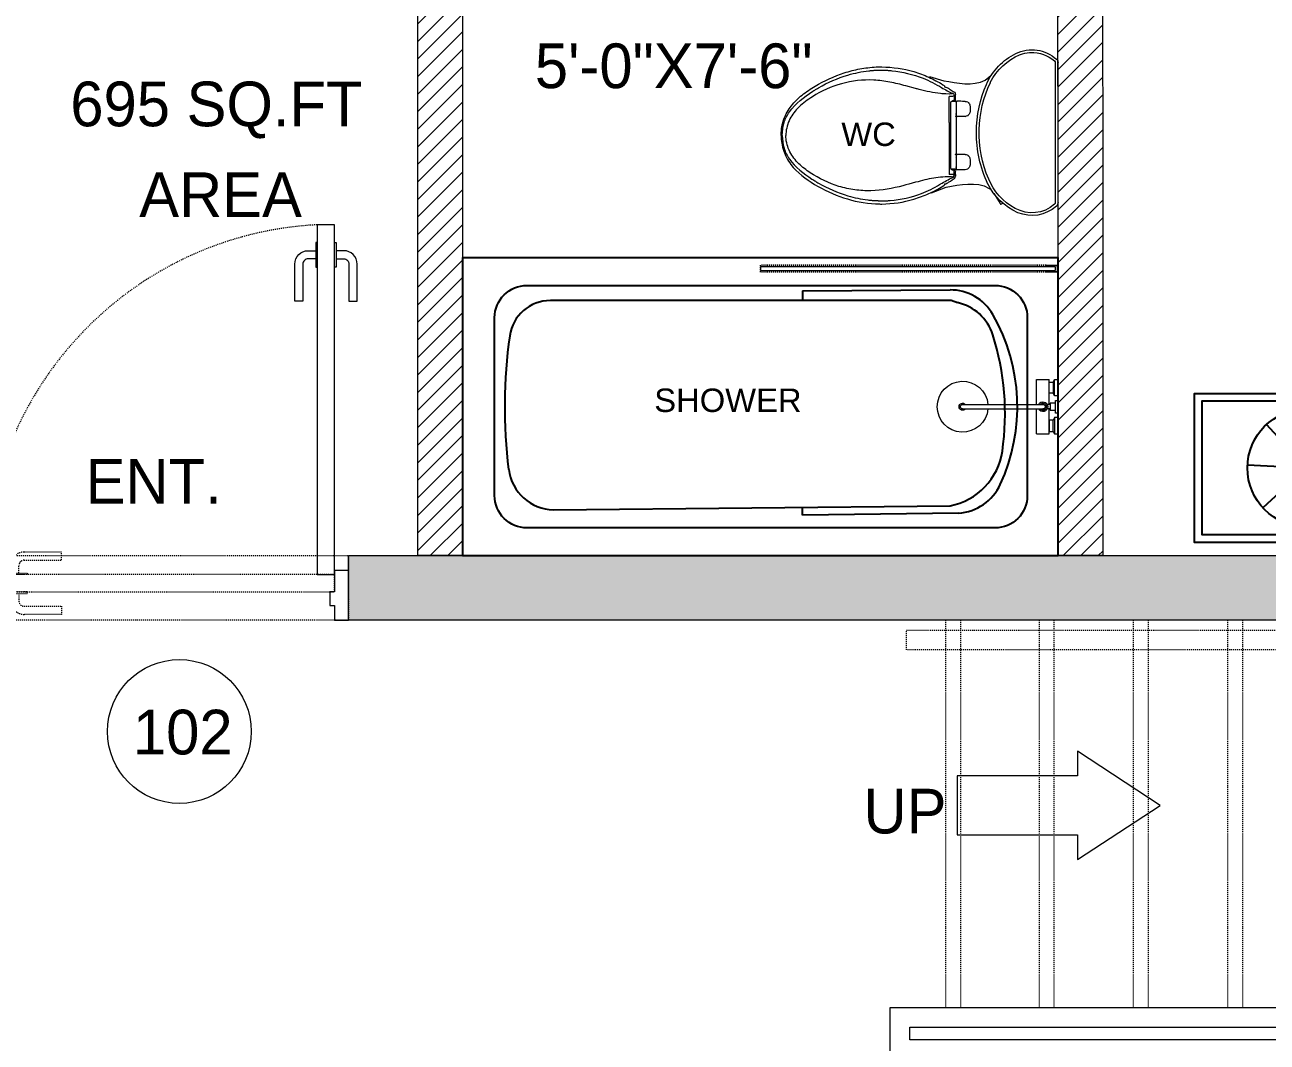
# Model space of a CAD drawing. Header units: inches. Extents: x 0 to 2865, y 0 to 4378.
# Drawn here: x 1555.5 to 1680.6, y 1271.4 to 1373.8 of the extents above; entities that cross this region are included whole.
import ezdxf

# ---------------------------------------------------------------- set-up
doc = ezdxf.new("R2010")
doc.units = ezdxf.units.IN
doc.linetypes.add('101-01$0$EOP', pattern=[0.25, 0.2, -0.05])
doc.linetypes.add('HIDDEN', pattern=[0.375, 0.25, -0.125])
for name, color, linetype, lineweight in [('A-WALL', 113, 'Continuous', 9), ('I-DOOR', 6, 'Continuous', 20), ('I-FIXTURE', 8, 'Continuous', 5), ('l-FIXTURE', 7, 'Continuous', 5)]:
    doc.layers.add(name, color=color, linetype=linetype, lineweight=lineweight)
for name, color, linetype in [('A-WALL-EXTR', 2, 'Continuous'), ('I- New Low Partition Wall', 4, '101-01$0$EOP'), ('I-FURN', 8, 'Continuous'), ('I-Furn Text', 7, 'Continuous'), ('TTEXT', 7, 'Continuous')]:
    doc.layers.add(name, color=color, linetype=linetype)
doc.styles.add('1 by 8 new', font='GOTHIC.TTF', dxfattribs={"height": 4.5})
doc.styles.add('A-ARCH-B01FL$0$Annotative', font='arial.ttf')
doc.styles.get("Standard").update_dxf_attribs({"font": 'arial.ttf'})

# ---------------------------------------------------------------- blocks, each defined once
blk = doc.blocks.new('SW28-Plan')
at = {"layer": 'I-FIXTURE', "linetype": 'ByBlock', "lineweight": 5}
for p, q in [((15, 43), (15, 107)), ((85, 107), (35, 107)), ((35, 9), (35, 107)), ((85, 9), (85, 107)), ((20, 97), (20, 53)), ((376, 9), (60, 9)), ((15, -43), (15, -107)), ((35, -107), (35, -9)), ((376, -9), (60, -9)), ((85, -107), (85, -9)), ((20, -97), (20, -53)), ((85, -107), (35, -107))]:
    blk.add_line(p, q, dxfattribs=at)
for points in [[(0, 43), (15, 43), (20, 53), (35, 53), (35, 97), (20, 97), (15, 107), (0, 107)], [(11, 25), (0, 25), (0, -25), (11, -25)], [(0, -43), (15, -43), (20, -53), (35, -53), (35, -97), (20, -97), (15, -107), (0, -107)]]:
    blk.add_lwpolyline(points, close=True, dxfattribs=at)
for points in [[(11, 14), (31, 14), (31, -14), (11, -14)], [(31, 9), (43.3, 9)], [(31, -9), (43.3, -9)]]:
    blk.add_lwpolyline(points, dxfattribs=at)
for centre, radius, start, end in [((376, 0), 100, 185.1636, 174.8364), ((60, 0), 19, 28.2737, 331.7263), ((60, 0), 14, 40.0052, 319.9948), ((60, 0), 9, 90, 270), ((376, 0), 14, 220.0052, 139.9948), ((376, 0), 9, 270, 90)]:
    blk.add_arc(centre, radius, start, end, dxfattribs=at)
blk = doc.blocks.new('BED')
at = {"layer": 'I-FURN', "transparency": 33554687}
h = blk.add_hatch(color=256, dxfattribs=at)
edge = h.paths.add_edge_path()
edge.add_ellipse((-40.13, -5.18), major_axis=(15.58, 15.58), ratio=1, start_angle=281.6339, end_angle=315.0978, ccw=False)
edge.add_ellipse((-79.49, 6.58), major_axis=(-44.19, 44.19), ratio=1, start_angle=202.5392, end_angle=214.1925)
h = blk.add_hatch(color=256, dxfattribs=at)
edge = h.paths.add_edge_path()
edge.add_ellipse((82.84, -25.5), major_axis=(-44.19, 44.19), ratio=1, start_angle=30.3183, end_angle=41.9715)
edge.add_ellipse((42.26, -19.18), major_axis=(-15.58, 15.58), ratio=1, start_angle=19.413, end_angle=52.8769, ccw=False)
for p, q in [((-42.84, -6.03), (-43.03, -2.08)), ((42.84, -6.03), (43.03, -2.08)), ((-41.42, -6.55), (-38.75, -3.62)), ((41.42, -6.55), (38.75, -3.62)), ((-44.21, -6.68), (-47.14, -4.01)), ((44.21, -6.68), (47.14, -4.01)), ((-44.73, -8.1), (-48.68, -8.29)), ((-40.77, -7.92), (-36.82, -7.73)), ((40.77, -7.92), (36.82, -7.73)), ((44.73, -8.1), (48.68, -8.29)), ((-44.08, -9.47), (-46.75, -12.4)), ((-42.66, -9.99), (-42.47, -13.94)), ((-41.29, -9.34), (-38.36, -12.01)), ((41.29, -9.34), (38.36, -12.01)), ((42.66, -9.99), (42.47, -13.94)), ((44.08, -9.47), (46.75, -12.4)), ((29.3, -76.57), (-29.54, -76.57))]:
    blk.add_line(p, q, dxfattribs=at)
for points in [[(30, 0), (-30, 0), (-30, -4.13), (30, -4.13)], [(-31.5, -0.51), (-54, -0.51), (-54, -15.51), (-31.5, -15.51)], [(31.5, -0.51), (54, -0.51), (54, -15.51), (31.5, -15.51)], [(-32.25, -1.26), (-53.25, -1.26), (-53.25, -14.76), (-32.25, -14.76)], [(32.25, -1.26), (53.25, -1.26), (53.25, -14.76), (32.25, -14.76)], [(30, -77.59), (-30, -77.59), (-30, -4.13), (30, -4.13)], [(30, -77.59), (-30, -77.59), (-30, -80), (30, -80)]]:
    blk.add_lwpolyline(points, close=True, dxfattribs=at)
for centre, radius in [((-42.75, -8.01), 5.94), ((42.75, -8.01), 5.94), ((-42.75, -8.01), 2.38), ((-42.75, -8.01), 1.98), ((42.75, -8.01), 2.38), ((42.75, -8.01), 1.98), ((-42.75, -8.01), 1.19), ((42.75, -8.01), 1.19)]:
    blk.add_circle(centre, radius, dxfattribs=at)
for centre, radius, start, end in [((-79.49, 6.58), 62.5, 337.5392, 349.1925), ((-40.13, -5.18), 22.04, 326.6339, 0.0978), ((14.3, 61.58), 74.17, 244.1051, 262.6266), ((-9.5, 0.28), 10.17, 212.2423, 234.7327), ((-23.51, -8.4), 6.32, 354.5069, 31.0012), ((-65.59, -2.69), 62.5, 352.8724, 356.9715), ((-8.1, -9.95), 6.32, 2.286, 38.7802), ((-25.01, -9.01), 22.04, 355.9242, 7.8769), ((6.92, 6.05), 15.72, 230.0101, 270.4111), ((4.61, 0.55), 10.17, 220.0213, 242.5118), ((-56.74, -2.69), 62.5, 353.5973, 356.9715), ((22.05, 28.67), 38.33, 244.7014, 270.492), ((1.73, -9.15), 5.05, 2.286, 38.7802), ((-16.16, -9.01), 22.04, 358.3009, 7.8769), ((13.46, 0.55), 10.17, 220.0213, 242.5118), ((1.61, -1.07), 10.17, 279.7781, 302.2685), ((10.52, -14.93), 6.32, 123.5096, 160.0039), ((26.91, -19.18), 22.04, 154.413, 168.0487), ((67.5, -25.5), 62.5, 165.3183, 170.1577), ((16.95, -1.07), 10.17, 279.7781, 302.2685), ((25.87, -14.93), 6.32, 123.5096, 160.0039), ((42.26, -19.18), 22.04, 154.413, 187.8769), ((82.84, -25.5), 62.5, 165.3183, 176.9715), ((0.57, -2.72), 10.17, 271.999, 294.4894), ((7.52, -17.67), 6.32, 115.7306, 152.2248), ((23.19, -24.1), 22.04, 146.6339, 160.1772), ((62.54, -35.85), 62.5, 157.5392, 161.6055), ((-24.47, -11.61), 6.32, 295.7306, 332.2248), ((-13.84, 10.05), 31.25, 297.0966, 308.7499), ((-2.68, -7.19), 11.02, 286.1913, 319.6552), ((2.61, -13.81), 3.16, 314.0643, 350.5585), ((10.75, -15.05), 5.08, 171.7997, 194.2901), ((18.73, -9.54), 13.86, 200.218, 230.5721), ((-48.56, -18.69), 31.25, 354.1734, 5.8266), ((-28.02, -18.69), 11.02, 343.268, 16.732), ((-14.13, -11.69), 5.08, 228.8764, 251.3668), ((-19.6, -17.85), 3.16, 11.141, 47.6353), ((-11.94, 7.71), 23.88, 256.6069, 279.7033), ((-11.26, -12), 5.08, 288.6332, 311.1236), ((-5.79, -18.16), 3.16, 132.3647, 168.859), ((2.64, -19), 11.02, 163.268, 179.5281), ((23.18, -19), 31.25, 174.1734, 179.4593), ((-17.51, -26.55), 10.17, 91.999, 114.4894), ((-31.25, -90.86), 74.17, 79.1742, 82.6266), ((-25.56, 7.2), 31.25, 297.0966, 308.7499), ((-14.4, -10.04), 11.02, 286.1913, 319.6552), ((-9.12, -16.66), 3.16, 314.0643, 350.5585), ((-0.97, -17.9), 5.08, 171.7997, 194.2901), ((6.49, -13.28), 13.08, 197.3007, 228.5458), ((1.2, -14.72), 3.16, 255.288, 291.7822), ((-8.26, -27.58), 13.08, 17.3007, 48.5458), ((-1, -22.66), 5.08, 51.5564, 74.0468), ((4.53, -54.73), 36.21, 63.9514, 83.9304), ((25.35, -18.25), 6.32, 182.286, 218.7802), ((23.19, -24.1), 22.04, 166.949, 180.0978), ((62.54, -35.85), 62.5, 165.0044, 169.1925), ((11.53, -13.48), 6.94, 237.3977, 256.6296), ((12.64, -28.74), 10.17, 40.0213, 62.5118), ((-19.6, -19.53), 3.16, 312.3647, 348.859), ((-14.13, -25.69), 5.08, 108.6332, 131.1236), ((-10.53, -17.57), 3.16, 255.288, 291.7822), ((-19.99, -30.43), 13.08, 17.3007, 48.5458), ((-12.73, -25.51), 5.08, 51.5564, 74.0468), ((-7.45, -29.56), 10.17, 32.2423, 54.7327), ((6.56, -20.88), 6.32, 174.5069, 211.0012), ((24.82, -51.29), 34.43, 115.6293, 126.7306), ((13.11, -31.94), 12.12, 105.2314, 137.1285), ((8.97, -24.56), 4.43, 77.5797, 108.3696), ((-13.35, -51.74), 30.16, 84.0152, 97.8431), ((-0.78, -18.2), 5.08, 231.5564, 254.0468), ((-31.25, -90.86), 74.17, 64.1051, 67.6387), ((-0.8, -22.96), 5.08, 351.7997, 14.2901), ((7.34, -24.21), 3.16, 134.0643, 170.5585), ((12.06, -50.91), 31.25, 117.0966, 128.7499), ((0.9, -33.67), 11.02, 106.1913, 139.6552), ((-2.98, -26.15), 3.16, 75.288, 111.7822), ((-12.53, -25.81), 5.08, 351.7997, 14.2901), ((-4.38, -27.06), 3.16, 134.0643, 170.5585), ((5.96, -411.18), 376.54, 86.4465, 93.5535), ((3.47, -62.06), 33.87, 127.987, 167.0502), ((1.94, -44.92), 21.54, 153.6783, 206.3217), ((10.48, -44.92), 29.44, 161.0672, 198.9328), ((25.83, -32.51), 4.49, 261.0708, 320.5971), ((35.82, -41.51), 8.95, 136.6816, 182.5314), ((230.76, -55.97), 202.51, 174.1611, 185.8389), ((-14.95, -44.63), 8.03, 165.8231, 226.3796), ((-25.1, -54.75), 5.12, 39.2186, 124.8104), ((-23.46, -63.83), 11.17, 56.9972, 123.0028), ((-23.46, -67.74), 14.6, 65.3784, 114.6216), ((-90.92, -65.52), 62.37, 349.796, 10.204)]:
    blk.add_arc(centre, radius, start, end, dxfattribs=at)
blk = doc.blocks.new('A$C7D7620EA')
at = {"layer": 'I-FIXTURE'}
for points in [[(27.9, 1.33), (27.9, 15.36)], [(8.83, 14.57), (8.93, 14.58)], [(8.93, 14.58), (9.01, 14.59)], [(9.01, 14.59), (9.1, 14.6)], [(9.1, 14.6), (9.17, 14.6)], [(9.17, 14.6), (9.24, 14.61)], [(9.24, 14.61), (9.31, 14.61)], [(9.31, 14.61), (9.37, 14.62)], [(9.37, 14.62), (9.43, 14.62)], [(9.43, 14.62), (9.49, 14.62)], [(9.49, 14.62), (9.54, 14.63)], [(9.54, 14.63), (9.59, 14.63)], [(9.59, 14.63), (9.66, 14.63)], [(9.66, 14.63), (9.72, 14.63)], [(9.72, 14.63), (9.77, 14.64)], [(9.77, 14.64), (9.82, 14.64)], [(9.82, 14.64), (9.87, 14.64)], [(9.87, 14.64), (9.93, 14.64)], [(9.93, 14.64), (10.02, 14.64)], [(10.02, 14.64), (10.06, 14.64)], [(10.06, 14.64), (10.1, 14.64)], [(10.19, 14.64), (10.27, 14.64)], [(10.27, 14.64), (10.34, 14.64)], [(10.34, 14.64), (10.39, 14.63)], [(10.39, 14.63), (10.45, 14.63)], [(10.45, 14.63), (10.5, 14.63)], [(10.5, 14.63), (10.57, 14.63)], [(10.57, 14.63), (10.63, 14.62)], [(10.63, 14.62), (10.7, 14.62)], [(10.7, 14.62), (10.78, 14.61)], [(10.78, 14.61), (10.86, 14.61)], [(10.86, 14.61), (10.95, 14.6)], [(10.95, 14.6), (11.04, 14.59)], [(11.04, 14.59), (11.14, 14.58)], [(3.2, 12.51), (3.3, 12.57)], [(3.3, 12.57), (3.38, 12.62)], [(3.38, 12.62), (3.46, 12.67)], [(3.46, 12.67), (3.54, 12.72)], [(3.54, 12.72), (3.61, 12.76)], [(3.61, 12.76), (3.68, 12.8)], [(3.68, 12.8), (3.77, 12.86)], [(13.54, 12.79), (12.55, 13.05)], [(16.29, 13.17), (16.43, 13.08)], [(16.43, 13.07), (16.43, 13.08), (16.43, 13.08)], [(16.43, 13.07), (16.43, 13.08)], [(16.43, 13.07), (16.44, 13.07)], [(16.47, 13), (16.47, 12.94)], [(16.47, 12.94), (16.56, 12.93)], [(16.56, 12.93), (16.57, 12.92)], [(16.57, 12.92), (16.58, 12.92)], [(16.78, 12.84), (16.81, 12.82)], [(17.12, 12.62), (17.23, 12.55)], [(17.23, 12.55), (17.34, 12.48)], [(16.97, 12.23), (16.59, 12.24)], [(17.09, 4.75), (17.09, 11.37)], [(17.14, 11.49), (17.5, 11.5)], [(17.18, 11.52), (17.35, 11.52), (17.43, 11.52), (17.47, 11.52), (17.49, 11.52)], [(17.36, 11.55), (17.25, 11.54)], [(17.3, 12.3), (17.29, 12.3)], [(17.29, 12.3), (17.3, 12.3)], [(17.34, 12.48), (17.45, 12.41)], [(17.36, 11.55), (17.35, 11.55)], [(17.46, 12.06), (17.43, 12.02)], [(17.44, 11.94), (17.49, 11.94), (17.5, 11.94)], [(17.44, 11.93), (17.44, 11.63)], [(17.45, 12.03), (17.54, 12.03)], [(17.52, 12), (17.45, 12)], [(17.45, 12), (17.45, 12)], [(17.45, 12), (17.52, 12)], [(17.49, 11.49), (17.48, 11.49)], [(17.49, 11.52), (17.5, 11.52)], [(17.5, 11.5), (17.49, 11.49)], [(17.5, 11.94), (17.58, 11.94)], [(17.5, 11.52), (17.58, 11.53)], [(17.5, 11.5), (17.5, 11.5)], [(17.51, 11.5), (17.55, 11.49)], [(17.55, 11.49), (17.6, 11.49)], [(17.57, 12.06), (17.57, 12.18)], [(17.58, 11.57), (17.58, 11.94)], [(17.6, 11.49), (17.61, 11.49)], [(17.6, 11.49), (17.6, 11.49)], [(17.6, 11.49), (17.6, 11.49)], [(17.61, 11.49), (17.64, 11.49)], [(17.61, 11.49), (17.61, 11.49)], [(17.62, 11.49), (17.61, 11.49)], [(17.61, 11.49), (17.61, 11.49)], [(17.61, 11.49), (17.61, 11.49)], [(17.61, 11.49), (17.61, 11.49)], [(17.62, 11.49), (17.62, 11.49)], [(17.62, 11.49), (17.62, 11.48)], [(17.62, 11.49), (17.62, 11.49)], [(17.62, 11.49), (17.62, 11.49)], [(17.62, 11.49), (17.64, 11.49)], [(17.62, 11.47), (17.62, 10.01)], [(17.64, 11.49), (17.71, 11.5)], [(17.71, 11.5), (17.75, 11.5)], [(17.94, 11.5), (17.75, 11.5)], [(18.09, 11.5), (17.94, 11.5)], [(18.26, 11.49), (18.09, 11.5)], [(18.54, 11.49), (18.26, 11.49)], [(18.85, 11.38), (18.84, 11.38)], [(18.85, 11.38), (18.88, 11.36)], [(18.88, 11.36), (18.9, 11.34)], [(18.9, 11.34), (18.91, 11.32)], [(18.91, 11.32), (18.92, 11.32)], [(18.92, 11.32), (18.94, 11.29)], [(17.61, 10.23), (17.62, 10.25)], [(17.61, 10.11), (17.62, 10.11)], [(17.61, 10.03), (17.62, 10.03), (17.61, 10.03)], [(18.85, 10.09), (18.84, 10.09)], [(18.9, 10.14), (18.9, 10.14), (18.92, 10.16), (18.92, 10.16), (18.94, 10.19)], [(17.64, 9.96), (17.57, 9.96)], [(17.6, 10), (17.6, 10.01)], [(17.6, 10.01), (17.6, 10)], [(17.61, 10.01), (17.6, 10.01)], [(17.6, 9.99), (17.6, 10)], [(17.6, 9.99), (17.6, 9.99)], [(17.6, 9.99), (17.6, 9.99)], [(17.61, 10.01), (17.61, 10.01)], [(17.62, 10.01), (17.61, 10.01)], [(17.61, 10), (17.61, 10.01)], [(17.61, 10), (17.61, 10)], [(17.61, 9.99), (17.61, 10)], [(17.61, 9.99), (17.62, 9.99)], [(17.61, 9.99), (17.61, 9.99)], [(17.61, 9.99), (17.63, 9.99)], [(17.61, 9.99), (17.61, 9.99)], [(17.61, 9.99), (17.61, 9.99)], [(17.62, 10.01), (17.62, 9.99)], [(17.62, 9.99), (17.63, 9.99)], [(17.62, 9.99), (17.62, 9.99)], [(17.62, 9.99), (17.62, 9.99)], [(17.62, 9.99), (17.68, 9.98), (17.71, 9.98), (17.75, 9.97)], [(17.63, 9.99), (17.65, 10)], [(17.64, 9.96), (17.64, 6.16)], [(18.04, 9.98), (17.92, 9.98), (17.75, 9.97)], [(18.21, 9.98), (18.04, 9.98)], [(18.54, 9.98), (18.21, 9.98)], [(0, 8.06), (0, 8.15)], [(0.12, 8.04), (0.12, 8.08)], [(0.48, 8.08), (0.48, 8.06)], [(0.48, 8.04), (0.48, 8.06)], [(17.64, 6.16), (17.57, 6.16)], [(17.6, 6.14), (17.59, 6.14)], [(17.6, 6.12), (17.59, 6.12)], [(17.6, 6.13), (17.6, 6.14)], [(17.6, 6.13), (17.6, 6.12)], [(17.6, 6.13), (17.6, 6.13)], [(17.61, 6.13), (17.6, 6.13)], [(17.6, 6.13), (17.6, 6.13)], [(17.6, 6.13), (17.6, 6.13)], [(17.6, 6.12), (17.6, 6.12)], [(17.6, 6.12), (17.6, 6.12)], [(17.61, 6.11), (17.6, 6.12)], [(17.61, 6.13), (17.62, 6.13)], [(17.63, 6.13), (17.61, 6.13)], [(17.61, 6.13), (17.61, 6.13)], [(17.61, 6.13), (17.61, 6.13)], [(17.61, 6.13), (17.61, 6.12)], [(17.61, 6.13), (17.61, 6.13)], [(17.61, 6.12), (17.61, 6.11)], [(17.61, 6.12), (17.61, 6.12)], [(17.61, 6.12), (17.61, 6.12)], [(17.61, 6.11), (17.61, 6.11)], [(17.62, 6.11), (17.61, 6.11)], [(17.62, 6.09), (17.61, 6.09)], [(17.61, 6.09), (17.61, 6.09)], [(17.61, 6.01), (17.62, 6.01)], [(17.61, 5.89), (17.62, 5.87)], [(17.62, 6.13), (17.65, 6.14)], [(17.62, 6.13), (17.62, 6.13)], [(17.62, 6.13), (17.62, 6.12)], [(17.62, 6.13), (17.62, 6.13)], [(17.62, 6.13), (17.62, 6.13)], [(17.62, 6.13), (17.62, 6.13)], [(17.62, 6.12), (17.62, 6.12)], [(17.62, 6.12), (17.62, 6.11)], [(17.62, 6.11), (17.62, 4.65)], [(17.65, 6.14), (17.71, 6.14)], [(17.71, 6.14), (17.75, 6.15)], [(17.92, 6.14), (17.75, 6.15)], [(18.04, 6.14), (17.92, 6.14)], [(18.21, 6.14), (18.04, 6.14)], [(18.85, 6.03), (18.84, 6.03)], [(18.85, 6.02), (18.88, 6)], [(18.88, 6), (18.9, 5.98)], [(18.89, 5.99), (18.9, 5.98)], [(18.9, 5.98), (18.91, 5.96)], [(18.93, 5.94), (18.93, 5.94), (18.91, 5.96)], [(18.91, 5.96), (18.92, 5.96)], [(18.92, 5.96), (18.94, 5.93)], [(18.94, 5.93), (18.93, 5.94)], [(17.4, 4.65), (17.13, 4.65)], [(17.21, 4.63), (17.15, 4.63)], [(17.22, 4.63), (17.15, 4.63)], [(17.38, 4.63), (17.15, 4.63)], [(17.19, 4.6), (17.49, 4.6)], [(17.41, 4.63), (17.22, 4.63)], [(17.23, 4.63), (17.22, 4.63)], [(17.26, 4.63), (17.23, 4.63)], [(17.36, 4.57), (17.25, 4.58)], [(17.37, 4.63), (17.26, 4.63)], [(17.28, 4.63), (17.28, 4.6)], [(17.3, 3.82), (17.29, 3.82)], [(17.29, 3.82), (17.3, 3.82)], [(17.36, 4.57), (17.35, 4.57)], [(17.37, 4.63), (17.36, 4.63)], [(17.37, 4.63), (17.36, 4.63)], [(17.37, 4.63), (17.37, 4.63)], [(17.37, 4.63), (17.38, 4.63)], [(17.37, 4.63), (17.37, 4.63)], [(17.38, 4.63), (17.37, 4.63)], [(17.38, 4.63), (17.38, 4.63)], [(17.39, 4.63), (17.38, 4.63)], [(17.38, 4.63), (17.38, 4.63)], [(17.39, 4.63), (17.38, 4.63)], [(17.38, 4.63), (17.39, 4.63)], [(17.4, 4.63), (17.39, 4.63)], [(17.41, 4.63), (17.39, 4.63)], [(17.5, 4.65), (17.4, 4.65)], [(17.41, 4.63), (17.4, 4.63)], [(17.48, 4.63), (17.41, 4.63)], [(17.41, 4.63), (17.5, 4.63)], [(17.41, 4.63), (17.41, 4.63)], [(17.44, 4.19), (17.44, 4.49)], [(17.45, 4.12), (17.45, 4.12)], [(17.52, 4.11), (17.45, 4.11)], [(17.45, 4.09), (17.54, 4.09)], [(17.49, 4.63), (17.48, 4.63)], [(17.5, 4.63), (17.49, 4.63)], [(17.49, 4.6), (17.5, 4.6)], [(17.5, 4.65), (17.5, 4.65)], [(17.52, 4.65), (17.5, 4.65)], [(17.5, 4.63), (17.5, 4.63)], [(17.5, 4.6), (17.58, 4.59)], [(17.55, 4.63), (17.51, 4.63)], [(17.57, 4.65), (17.52, 4.65)], [(17.6, 4.63), (17.55, 4.63)], [(17.55, 4.63), (17.55, 4.63)], [(17.6, 4.65), (17.57, 4.65)], [(17.57, 4.06), (17.57, 3.94)], [(17.6, 4.75), (17.62, 4.75)], [(17.62, 4.65), (17.6, 4.65)], [(17.6, 4.63), (17.6, 4.63)], [(17.6, 4.63), (17.6, 4.63)], [(17.61, 4.63), (17.6, 4.63)], [(17.61, 4.63), (17.61, 4.63)], [(17.62, 4.63), (17.61, 4.63)], [(17.61, 4.63), (17.61, 4.63)], [(17.61, 4.63), (17.61, 4.63)], [(17.61, 4.63), (17.61, 4.63)], [(17.64, 4.63), (17.61, 4.63)], [(17.62, 4.65), (17.62, 4.64)], [(17.62, 4.64), (17.63, 4.64)], [(17.62, 4.64), (17.62, 4.63)], [(17.62, 4.63), (18.54, 4.63)], [(17.62, 4.63), (17.64, 4.63)], [(17.62, 4.63), (17.62, 4.63)], [(17.63, 4.64), (17.65, 4.64)], [(18.85, 4.74), (18.84, 4.74)], [(18.9, 4.78), (18.9, 4.78), (18.92, 4.81), (18.92, 4.81)], [(18.92, 4.81), (18.94, 4.83)], [(12.55, 3.07), (12.27, 2.99)], [(12.85, 3.15), (12.55, 3.07)], [(13.54, 3.34), (12.85, 3.15)], [(13.79, 3.4), (13.54, 3.34)], [(14.02, 3.46), (13.79, 3.4)], [(14.24, 3.52), (14.02, 3.46)], [(15.97, 3.11), (16.06, 3.17)], [(16.29, 2.95), (16.43, 3.04)], [(16.43, 3.05), (16.43, 3.04)], [(16.43, 3.04), (16.44, 3.05)], [(16.43, 3.04), (16.43, 3.04)], [(16.43, 3.04), (16.43, 3.04)], [(16.47, 3.18), (16.47, 3.12)], [(16.93, 3.38), (17.07, 3.46)], [(17.07, 3.46), (17.23, 3.58)], [(17.23, 3.58), (17.34, 3.65)], [(17.34, 3.65), (17.45, 3.72)], [(10.13, 1.47), (10.18, 1.47)], [(10.17, 1.46), (10.24, 1.46)], [(21.42, 2.26), (21.46, 2.19), (22.06, 1.21), (22.1, 1.14), (22.11, 1.13), (22.13, 1.13), (22.2, 1.17), (22.31, 1.24), (22.37, 1.28)]]:
    blk.add_lwpolyline(points, dxfattribs=at)
for points in [[(20.68, 13.19), (21.29, 14.61), (22.36, 15.68), (23.63, 16.3)], [(23.63, 16.3), (25.02, 16.99), (26.62, 16.72), (27.73, 15.74)], [(25.11, 16.41), (26.04, 16.45), (26.89, 16.12), (27.53, 15.56)], [(21.07, 13.39), (21.72, 14.69), (22.8, 15.66), (24.02, 16.18)], [(27.73, 15.74), (27.85, 15.64), (27.9, 15.5), (27.9, 15.36)], [(9.65, 14.95), (9.82, 14.96), (9.98, 14.96), (10.15, 14.96)], [(10.1, 14.64), (10.13, 14.64), (10.16, 14.64), (10.19, 14.64)], [(13.91, 12.69), (13.78, 12.72), (13.66, 12.75), (13.54, 12.79)], [(16.05, 12.27), (15.32, 12.34), (14.61, 12.51), (13.91, 12.69)], [(16.17, 12.87), (16.53, 12.66), (16.9, 12.46), (17.29, 12.3)], [(16.44, 13.07), (16.46, 13.05), (16.47, 13.03), (16.47, 13)], [(16.58, 12.92), (16.65, 12.9), (16.71, 12.87), (16.78, 12.84)], [(16.81, 12.82), (16.92, 12.76), (17.02, 12.69), (17.12, 12.62)], [(20.91, 3.66), (19.52, 6.9), (19.68, 10.42), (21.08, 13.39)], [(19.67, 8.34), (19.67, 10.1), (20.05, 11.76), (20.68, 13.19)], [(16.59, 12.24), (16.41, 12.25), (16.23, 12.26), (16.05, 12.27)], [(16.93, 9.35), (16.93, 10.23), (16.93, 11.11), (16.94, 11.99)], [(17.09, 11.37), (17.09, 11.46), (17.16, 11.53), (17.25, 11.54)], [(17.3, 12.3), (17.39, 12.26), (17.45, 12.17), (17.46, 12.06)], [(17.36, 11.55), (17.41, 11.55), (17.44, 11.59), (17.44, 11.63)], [(17.45, 12.03), (17.44, 12), (17.44, 11.96), (17.44, 11.93)], [(17.45, 12.41), (17.53, 12.36), (17.57, 12.27), (17.57, 12.18)], [(17.58, 11.94), (17.58, 11.98), (17.56, 12), (17.52, 12)], [(17.57, 12.06), (17.57, 12.05), (17.56, 12.03), (17.54, 12.03)], [(17.58, 11.57), (17.58, 11.56), (17.58, 11.54), (17.58, 11.53)], [(17.64, 11.48), (17.64, 11.48), (17.63, 11.49), (17.62, 11.49)], [(18.54, 11.49), (18.61, 11.49), (18.74, 11.45), (18.8, 11.43)], [(18.8, 11.42), (18.82, 11.41), (18.84, 11.39), (18.85, 11.38)], [(18.85, 11.38), (18.87, 11.37), (18.88, 11.35), (18.9, 11.34)], [(18.94, 11.29), (18.97, 11.25), (18.99, 11.2), (19, 11.15)], [(17.62, 10.21), (17.62, 10.21), (17.61, 10.22), (17.61, 10.23)], [(18.54, 9.98), (18.61, 9.99), (18.74, 10.04), (18.8, 10.07)], [(18.8, 10.06), (18.82, 10.07), (18.84, 10.09), (18.85, 10.1)], [(18.9, 10.14), (18.88, 10.13), (18.87, 10.11), (18.85, 10.1)], [(18.85, 10.1), (18.87, 10.11), (18.88, 10.13), (18.9, 10.14)], [(19, 10.32), (18.99, 10.28), (18.97, 10.23), (18.94, 10.19)], [(19, 11.15), (19.01, 11.13), (19.02, 11.12), (19.02, 11.1)], [(19.02, 10.38), (19.02, 10.36), (19.01, 10.34), (19, 10.32)], [(19.03, 10.47), (19.03, 10.44), (19.03, 10.41), (19.02, 10.38)], [(17.6, 10), (17.58, 9.99), (17.57, 9.98), (17.57, 9.96)], [(17.65, 9.99), (17.65, 9.99), (17.64, 9.97), (17.64, 9.96)], [(20.84, 3.16), (20.04, 4.84), (19.66, 6.64), (19.67, 8.34)], [(0.84, 5.68), (1.44, 4.86), (2.26, 4.22), (3.1, 3.67)], [(17.59, 6.12), (17.58, 6.13), (17.57, 6.15), (17.57, 6.16)], [(17.59, 6.14), (17.58, 6.14), (17.57, 6.15), (17.57, 6.16)], [(17.62, 5.91), (17.62, 5.91), (17.61, 5.9), (17.61, 5.89)], [(17.64, 6.13), (17.64, 6.13), (17.63, 6.13), (17.62, 6.13)], [(17.65, 6.14), (17.65, 6.14), (17.64, 6.15), (17.64, 6.16)], [(18.54, 6.14), (18.43, 6.14), (18.32, 6.14), (18.21, 6.14)], [(18.54, 6.14), (18.61, 6.14), (18.67, 6.12), (18.73, 6.1)], [(18.73, 6.1), (18.75, 6.09), (18.84, 6.04), (18.85, 6.02)], [(18.85, 6.02), (18.87, 6.01), (18.88, 6), (18.89, 5.99)], [(18.94, 5.93), (18.97, 5.89), (18.99, 5.84), (19, 5.8)], [(19, 5.8), (19.01, 5.78), (19.02, 5.76), (19.02, 5.74)], [(19.02, 5.02), (19.02, 5.01), (19.01, 4.99), (19, 4.97)], [(19.03, 5.12), (19.03, 5.09), (19.03, 5.05), (19.02, 5.02)], [(16.05, 3.85), (15.44, 3.79), (14.84, 3.67), (14.24, 3.52)], [(16.97, 3.89), (16.66, 3.88), (16.36, 3.87), (16.05, 3.85)], [(16.06, 3.17), (16.46, 3.41), (16.86, 3.64), (17.29, 3.82)], [(17.25, 4.58), (17.16, 4.59), (17.09, 4.66), (17.09, 4.75)], [(17.23, 3.86), (17.35, 3.89), (17.43, 3.99), (17.43, 4.1)], [(17.3, 3.82), (17.39, 3.87), (17.45, 3.95), (17.46, 4.06)], [(17.36, 4.57), (17.41, 4.57), (17.44, 4.53), (17.44, 4.49)], [(17.45, 4.09), (17.44, 4.12), (17.44, 4.17), (17.44, 4.19)], [(17.45, 3.72), (17.53, 3.77), (17.57, 3.85), (17.57, 3.94)], [(17.52, 4.65), (17.52, 4.63), (17.52, 4.63), (17.5, 4.63)], [(17.58, 4.17), (17.58, 4.14), (17.56, 4.11), (17.52, 4.11)], [(17.57, 4.06), (17.57, 4.07), (17.56, 4.09), (17.54, 4.09)], [(17.62, 4.79), (17.61, 4.78), (17.6, 4.77), (17.6, 4.75)], [(17.62, 4.89), (17.62, 4.89), (17.61, 4.88), (17.61, 4.88)], [(17.61, 4.88), (17.61, 4.87), (17.62, 4.85), (17.62, 4.85)], [(18.54, 4.63), (18.63, 4.63), (18.72, 4.66), (18.8, 4.7)], [(18.8, 4.7), (18.82, 4.72), (18.84, 4.73), (18.85, 4.74)], [(19, 4.97), (18.99, 4.92), (18.97, 4.87), (18.94, 4.83)], [(16.47, 3.12), (16.47, 3.09), (16.46, 3.07), (16.44, 3.05)], [(16.47, 3.18), (16.5, 3.18), (16.52, 3.18), (16.54, 3.19)], [(23.85, 0.28), (22.49, 0.88), (21.44, 1.93), (20.83, 3.17)], [(23.59, 0.71), (22.33, 1.38), (21.41, 2.44), (20.91, 3.65)], [(27.9, 1.33), (27.9, 1.17), (27.84, 1.03), (27.73, 0.94)], [(27.53, 1.12), (26.42, 0.14), (24.85, 0.02), (23.59, 0.71)], [(27.73, 0.94), (26.65, -0.04), (25.14, -0.25), (23.86, 0.28)]]:
    blk.add_open_spline(points, degree=3, dxfattribs=at)
for points, knots in [([(24.03, 16.18), (24.03, 16.18), (24.1, 16.2), (24.1, 16.2), (24.41, 16.32), (24.71, 16.38), (25.03, 16.4), (25.03, 16.4), (25.11, 16.41), (25.11, 16.41)], [0, 0, 0, 0, 1, 1, 1, 2, 2, 2, 3, 3, 3, 3]), ([(27.53, 15.56), (27.53, 15.56), (27.6, 15.47), (27.6, 15.47), (27.6, 15.47), (27.61, 15.41), (27.61, 15.41), (27.63, 15.33), (27.62, 15.38), (27.62, 15.28), (27.62, 15.28), (27.62, 1.32), (27.62, 1.32), (27.62, 1.32), (27.6, 1.21), (27.6, 1.21), (27.6, 1.21), (27.53, 1.13), (27.53, 1.13)], [0, 0, 0, 0, 1, 1, 1, 2, 2, 2, 3, 3, 3, 4, 4, 4, 5, 5, 5, 6, 6, 6, 6]), ([(0, 8.15), (0.01, 8.68), (0.1, 9.2), (0.28, 9.7), (0.46, 10.18), (0.71, 10.63), (1.03, 11.04), (1.34, 11.44), (1.71, 11.8), (2.11, 12.12), (2.53, 12.45), (2.97, 12.75), (3.42, 13.02), (4.35, 13.57), (5.34, 14.03), (6.36, 14.36), (6.88, 14.52), (7.4, 14.66), (7.94, 14.76), (8.47, 14.86), (9.02, 14.92), (9.57, 14.95), (9.59, 14.95), (9.62, 14.95), (9.65, 14.95)], [0, 0, 0, 0, 1, 1, 1, 2, 2, 2, 3, 3, 3, 4, 4, 4, 5, 5, 5, 6, 6, 6, 7, 7, 7, 8, 8, 8, 8]), ([(3.77, 12.86), (4.7, 13.39), (5.7, 13.83), (6.73, 14.14), (7.42, 14.34), (8.12, 14.48), (8.83, 14.57)], [0, 0, 0, 0, 1, 1, 1, 2, 2, 2, 2]), ([(10.15, 14.96), (11.24, 14.94), (12.32, 14.79), (13.37, 14.48), (13.88, 14.32), (14.39, 14.14), (14.88, 13.92), (15.37, 13.7), (15.84, 13.45), (16.29, 13.17)], [0, 0, 0, 0, 1, 1, 1, 2, 2, 2, 3, 3, 3, 3]), ([(11.14, 14.58), (12.22, 14.47), (13.28, 14.22), (14.3, 13.82), (14.95, 13.56), (15.57, 13.23), (16.17, 12.87)], [0, 0, 0, 0, 1, 1, 1, 2, 2, 2, 2]), ([(14.96, 14.01), (14.96, 14.01), (16.38, 13.57), (16.38, 13.57), (17.73, 13.35), (19.28, 12.97), (20.57, 13.62), (20.57, 13.62), (21.14, 14.08), (21.14, 14.08), (21.14, 14.08), (20.78, 13.74), (20.78, 13.74)], [0, 0, 0, 0, 1, 1, 1, 2, 2, 2, 3, 3, 3, 4, 4, 4, 4]), ([(12.55, 13.05), (12.02, 13.19), (11.49, 13.33), (10.96, 13.43), (10.42, 13.53), (9.88, 13.6), (9.33, 13.63), (8.24, 13.68), (7.14, 13.56), (6.09, 13.27), (5.06, 12.99), (4.07, 12.53), (3.16, 11.96), (2.67, 11.66), (2.2, 11.32), (1.79, 10.91)], [0, 0, 0, 0, 1, 1, 1, 2, 2, 2, 3, 3, 3, 4, 4, 4, 5, 5, 5, 5]), ([(0.84, 10.44), (1.46, 11.29), (2.3, 11.94), (3.18, 12.5), (3.19, 12.5), (3.19, 12.51), (3.2, 12.51)], [0, 0, 0, 0, 1, 1, 1, 2, 2, 2, 2]), ([(17.43, 12.02), (17.41, 12), (17.37, 12), (17.34, 12), (17.3, 11.99), (17.26, 11.99), (17.22, 11.99), (17.12, 11.98), (17.03, 11.98), (16.94, 11.99)], [0, 0, 0, 0, 1, 1, 1, 2, 2, 2, 3, 3, 3, 3]), ([(17.29, 12.3), (17.27, 12.29), (17.25, 12.28), (17.23, 12.26), (17.2, 12.24), (17.16, 12.24), (17.12, 12.24), (17.07, 12.23), (17.02, 12.23), (16.97, 12.23)], [0, 0, 0, 0, 1, 1, 1, 2, 2, 2, 3, 3, 3, 3]), ([(0.12, 8.08), (0.12, 8.51), (0.16, 8.94), (0.29, 9.35), (0.41, 9.74), (0.61, 10.1), (0.84, 10.44)], [0, 0, 0, 0, 1, 1, 1, 2, 2, 2, 2]), ([(1.79, 10.91), (1.43, 10.56), (1.11, 10.16), (0.88, 9.72), (0.65, 9.25), (0.51, 8.75), (0.48, 8.23), (0.48, 8.18), (0.48, 8.13), (0.48, 8.08)], [0, 0, 0, 0, 1, 1, 1, 2, 2, 2, 3, 3, 3, 3]), ([(19.02, 11.1), (19.04, 11), (19.03, 10.9), (19.03, 10.8), (19.03, 10.69), (19.03, 10.58), (19.03, 10.47)], [0, 0, 0, 0, 1, 1, 1, 2, 2, 2, 2]), ([(16.93, 9.35), (16.93, 8.24), (16.93, 7.13), (16.93, 6.03), (16.93, 5.69), (16.93, 5.35), (16.94, 5.01), (16.94, 5.01), (16.94, 4.13), (16.94, 4.13)], [0, 0, 0, 0, 1, 1, 1, 2, 2, 2, 3, 3, 3, 3]), ([(17.6, 9.99), (17.6, 9.99), (17.6, 9.99), (17.6, 9.99), (17.58, 9.98), (17.57, 9.97), (17.57, 9.96)], [0, 0, 0, 0, 1, 1, 1, 2, 2, 2, 2]), ([(0, 8.06), (0, 7.52), (0.09, 7), (0.26, 6.49), (0.42, 6), (0.67, 5.55), (0.98, 5.14), (1.61, 4.3), (2.48, 3.67), (3.37, 3.13), (4.29, 2.58), (5.27, 2.12), (6.29, 1.78), (7.33, 1.44), (8.41, 1.23), (9.5, 1.17), (9.55, 1.17), (9.6, 1.17), (9.65, 1.16)], [0, 0, 0, 0, 1, 1, 1, 2, 2, 2, 3, 3, 3, 4, 4, 4, 5, 5, 5, 6, 6, 6, 6]), ([(0.12, 8.04), (0.12, 7.61), (0.16, 7.18), (0.29, 6.77), (0.41, 6.38), (0.61, 6.02), (0.84, 5.68)], [0, 0, 0, 0, 1, 1, 1, 2, 2, 2, 2]), ([(1.79, 5.21), (1.43, 5.56), (1.11, 5.96), (0.88, 6.41), (0.65, 6.87), (0.51, 7.37), (0.48, 7.89), (0.48, 7.94), (0.48, 7.99), (0.48, 8.04)], [0, 0, 0, 0, 1, 1, 1, 2, 2, 2, 3, 3, 3, 3]), ([(12.27, 2.99), (11.22, 2.72), (10.14, 2.5), (9.05, 2.49), (8.5, 2.48), (7.95, 2.51), (7.41, 2.58), (6.87, 2.65), (6.34, 2.77), (5.83, 2.93), (4.81, 3.24), (3.83, 3.71), (2.94, 4.3), (2.53, 4.57), (2.14, 4.87), (1.79, 5.21)], [0, 0, 0, 0, 1, 1, 1, 2, 2, 2, 3, 3, 3, 4, 4, 4, 5, 5, 5, 5]), ([(19.02, 5.74), (19.04, 5.64), (19.03, 5.54), (19.03, 5.44), (19.03, 5.33), (19.03, 5.22), (19.03, 5.12)], [0, 0, 0, 0, 1, 1, 1, 2, 2, 2, 2]), ([(17.43, 4.1), (17.41, 4.12), (17.37, 4.12), (17.34, 4.13), (17.3, 4.13), (17.26, 4.13), (17.22, 4.13), (17.12, 4.14), (17.03, 4.14), (16.94, 4.13)], [0, 0, 0, 0, 1, 1, 1, 2, 2, 2, 3, 3, 3, 3]), ([(17.23, 3.86), (17.2, 3.88), (17.16, 3.88), (17.12, 3.88), (17.07, 3.89), (17.02, 3.9), (16.97, 3.89)], [0, 0, 0, 0, 1, 1, 1, 2, 2, 2, 2]), ([(17.58, 4.17), (17.58, 4.25), (17.58, 4.34), (17.58, 4.42), (17.58, 4.47), (17.6, 4.55), (17.58, 4.59)], [0, 0, 0, 0, 1, 1, 1, 2, 2, 2, 2]), ([(18.85, 4.74), (18.87, 4.76), (18.88, 4.77), (18.9, 4.78), (18.88, 4.77), (18.87, 4.76), (18.85, 4.74)], [0, 0, 0, 0, 1, 1, 1, 2, 2, 2, 2]), ([(3.1, 3.67), (3.1, 3.67), (3.2, 3.61), (3.2, 3.61), (3.2, 3.61), (3.3, 3.55), (3.3, 3.55), (3.3, 3.55), (3.38, 3.5), (3.38, 3.5), (3.38, 3.5), (3.46, 3.45), (3.46, 3.45), (3.46, 3.45), (3.54, 3.4), (3.54, 3.4), (3.54, 3.4), (3.61, 3.36), (3.61, 3.36), (3.61, 3.36), (3.71, 3.3), (3.71, 3.3), (3.71, 3.3), (3.77, 3.26), (3.77, 3.26), (4.7, 2.73), (5.7, 2.29), (6.73, 1.99), (7.38, 1.79), (8.05, 1.65), (8.73, 1.56)], [0, 0, 0, 0, 1, 1, 1, 2, 2, 2, 3, 3, 3, 4, 4, 4, 5, 5, 5, 6, 6, 6, 7, 7, 7, 8, 8, 8, 9, 9, 9, 10, 10, 10, 10]), ([(9.65, 1.16), (9.82, 1.16), (9.98, 1.15), (10.15, 1.15), (11.24, 1.18), (12.32, 1.32), (13.37, 1.64), (13.88, 1.79), (14.39, 1.98), (14.88, 2.2), (15.37, 2.41), (15.84, 2.67), (16.29, 2.95)], [0, 0, 0, 0, 1, 1, 1, 2, 2, 2, 3, 3, 3, 4, 4, 4, 4]), ([(10.23, 1.46), (10.23, 1.46), (10.32, 1.46), (10.32, 1.46), (10.32, 1.46), (10.37, 1.46), (10.37, 1.46), (10.37, 1.46), (10.42, 1.46), (10.42, 1.46), (10.42, 1.46), (10.48, 1.47), (10.48, 1.47), (10.48, 1.47), (10.54, 1.47), (10.54, 1.47), (10.54, 1.47), (10.6, 1.47), (10.6, 1.47), (10.6, 1.47), (10.67, 1.48), (10.67, 1.48), (10.67, 1.48), (10.74, 1.48), (10.74, 1.48), (10.74, 1.48), (10.82, 1.49), (10.82, 1.49), (10.82, 1.49), (10.9, 1.49), (10.9, 1.49), (10.9, 1.49), (10.99, 1.5), (10.99, 1.5), (12.07, 1.6), (13.13, 1.83), (14.14, 2.22), (14.78, 2.46), (15.39, 2.76), (15.97, 3.11)], [0, 0, 0, 0, 1, 1, 1, 2, 2, 2, 3, 3, 3, 4, 4, 4, 5, 5, 5, 6, 6, 6, 7, 7, 7, 8, 8, 8, 9, 9, 9, 10, 10, 10, 11, 11, 11, 12, 12, 12, 13, 13, 13, 13]), ([(15.14, 2.29), (15.14, 2.29), (16.63, 2.85), (16.63, 2.85), (18.02, 3.08), (19.65, 3.5), (20.95, 2.73), (20.95, 2.73), (21.02, 2.69), (21.02, 2.69)], [0, 0, 0, 0, 1, 1, 1, 2, 2, 2, 3, 3, 3, 3]), ([(16.54, 3.19), (16.54, 3.19), (16.56, 3.19), (16.56, 3.19), (16.56, 3.19), (16.58, 3.2), (16.58, 3.2), (16.65, 3.22), (16.71, 3.25), (16.78, 3.28)], [0, 0, 0, 0, 1, 1, 1, 2, 2, 2, 3, 3, 3, 3]), ([(16.78, 3.28), (16.78, 3.28), (16.81, 3.3), (16.81, 3.3), (16.85, 3.33), (16.89, 3.35), (16.93, 3.38)], [0, 0, 0, 0, 1, 1, 1, 2, 2, 2, 2]), ([(8.73, 1.56), (8.73, 1.56), (8.83, 1.55), (8.83, 1.55), (8.83, 1.55), (8.93, 1.54), (8.93, 1.54), (8.93, 1.54), (9.01, 1.53), (9.01, 1.53), (9.01, 1.53), (9.1, 1.53), (9.1, 1.53), (9.1, 1.53), (9.17, 1.52), (9.17, 1.52), (9.17, 1.52), (9.24, 1.51), (9.24, 1.51), (9.24, 1.51), (9.31, 1.51), (9.31, 1.51), (9.31, 1.51), (9.37, 1.5), (9.37, 1.5), (9.37, 1.5), (9.43, 1.5), (9.43, 1.5), (9.43, 1.5), (9.49, 1.5), (9.49, 1.5), (9.49, 1.5), (9.54, 1.49), (9.54, 1.49), (9.54, 1.49), (9.61, 1.49), (9.61, 1.49), (9.61, 1.49), (9.68, 1.49), (9.68, 1.49), (9.68, 1.49), (9.74, 1.49), (9.74, 1.49), (9.74, 1.49), (9.79, 1.48), (9.79, 1.48), (9.79, 1.48), (9.84, 1.48), (9.84, 1.48), (9.84, 1.48), (9.89, 1.48), (9.89, 1.48), (9.89, 1.48), (9.95, 1.48), (9.95, 1.48), (9.95, 1.48), (10.02, 1.48), (10.02, 1.48), (10.02, 1.48), (10.06, 1.48), (10.06, 1.48), (10.08, 1.48), (10.12, 1.47), (10.14, 1.47)], [0, 0, 0, 0, 1, 1, 1, 2, 2, 2, 3, 3, 3, 4, 4, 4, 5, 5, 5, 6, 6, 6, 7, 7, 7, 8, 8, 8, 9, 9, 9, 10, 10, 10, 11, 11, 11, 12, 12, 12, 13, 13, 13, 14, 14, 14, 15, 15, 15, 16, 16, 16, 17, 17, 17, 18, 18, 18, 19, 19, 19, 20, 20, 20, 21, 21, 21, 21])]:
    blk.add_open_spline(points, degree=3, knots=knots, dxfattribs=at)
blk = doc.blocks.new('D2')
at = {"layer": 'A-WALL-EXTR', "color": 8, "linetype": 'HIDDEN', "lineweight": 5, "ltscale": 0.1, "transparency": 33554636}
for points in [[(2.1, 1.39), (2.1, 36.61), (0.35, 36.61), (0.35, 1.39)], [(0.35, 32.35), (0.35, 34.84), (0.2, 34.84), (0.2, 32.35)], [(2.1, 32.35), (2.1, 34.84), (2.25, 34.84), (2.25, 32.35)]]:
    blk.add_lwpolyline(points, close=True, dxfattribs=at)
for points in [[(0.2, 33.19), (-0.58, 33.19, 0.414214), (-1.1, 32.67), (-1.1, 28.92), (-1.92, 28.92), (-1.92, 32.67, -0.414214), (-0.58, 34), (0.2, 34)], [(2.25, 33.19), (3.02, 33.19, -0.414214), (3.54, 32.67), (3.54, 28.92), (4.36, 28.92), (4.36, 32.67, 0.414214), (3.02, 34), (2.25, 34)]]:
    blk.add_lwpolyline(points, format="xyb", dxfattribs=at)
blk.add_arc((2.07, 1.31), 35.3, 2.9704, 89.9487, dxfattribs=at)
at = {"layer": 'I-DOOR', "color": 6, "lineweight": 5, "transparency": 33554636}
for points in [[(0.35, 36.61), (0.35, 36.14), (-1.01, 36.14), (-1.01, 36.61), (-2.5, 36.61), (-2.5, 38), (2.5, 38), (2.5, 36.61)], [(2.1, 1.39), (37.31, 1.39), (37.31, 3.14), (2.1, 3.14)], [(33.05, 3.14), (35.54, 3.14), (35.54, 3.29), (33.05, 3.29)], [(0.35, 1.39), (0.35, 1.86), (-1.01, 1.86), (-1.01, 1.39), (-2.5, 1.39), (-2.5, 0), (2.5, 0), (2.5, 1.39)], [(33.05, 1.39), (35.54, 1.39), (35.54, 1.24), (33.05, 1.24)]]:
    blk.add_lwpolyline(points, close=True, dxfattribs=at)
for points in [[(33.89, 3.29), (33.89, 4.07, 0.414214), (33.37, 4.59), (29.63, 4.59), (29.63, 5.4), (33.37, 5.4, -0.414214), (34.71, 4.07), (34.71, 3.29)], [(33.89, 1.24), (33.89, 0.46, -0.414214), (33.37, -0.05), (29.63, -0.05), (29.63, -0.87), (33.37, -0.87, 0.414214), (34.71, 0.46), (34.71, 1.24)]]:
    blk.add_lwpolyline(points, format="xyb", dxfattribs=at)

msp = doc.modelspace()

# ---------------------------------------------------------------- hatches: boundary and pattern name
at = {"layer": 'A-WALL', "lineweight": 5, "transparency": 33554636}
h = msp.add_hatch(dxfattribs=at)
h.set_pattern_fill('ANSI31', color=8, scale=10, angle=180)
h.set_pattern_definition([(225, (-17627.8921, -2253.7686), (0.88388348, -0.88388348), [])])
h.paths.add_polyline_path([(1595.05, 1414.88), (1602.55, 1414.88), (1602.55, 1410.38), (1599.55, 1410.38), (1599.55, 1320.38), (1595.05, 1320.38)])
h = msp.add_hatch(dxfattribs=at)
h.set_pattern_fill('ANSI31', color=8, scale=10, angle=180)
h.set_pattern_definition([(225, (-17797.9819, -2922.4896), (0.88388348, -0.88388348), [])])
h.paths.add_polyline_path([(1664.05, 1320.38), (1659.55, 1320.38), (1659.52, 1414.9), (1664.02, 1414.9)])
h = msp.add_hatch(color=8, dxfattribs=at)
h.dxf.hatch_style = 1
h.paths.add_polyline_path([(1588.05, 1320.38), (1796.55, 1320.38), (1796.55, 1313.88), (1588.05, 1313.88)])

# ---------------------------------------------------------------- linework, layer by layer
at = {"layer": 'A-WALL', "color": 8, "lineweight": 5, "transparency": 33554636}
for points in [[(1595.05, 1414.88), (1602.55, 1414.88), (1602.55, 1410.38), (1599.55, 1410.38), (1599.55, 1320.38), (1595.05, 1320.38)], [(1664.05, 1320.38), (1659.55, 1320.38), (1659.52, 1414.9), (1664.02, 1414.9)], [(1588.05, 1320.38), (1796.55, 1320.38), (1796.55, 1313.88), (1588.05, 1313.88)]]:
    msp.add_lwpolyline(points, close=True, dxfattribs=at)
at = {"layer": 'A-WALL-EXTR', "color": 8, "linetype": 'HIDDEN', "lineweight": 5, "ltscale": 0.1, "transparency": 33554636}
for p, q in [((1658.35, 1349.64), (1629.55, 1349.64)), ((1629.55, 1348.92), (1629.55, 1349.64)), ((1658.35, 1349.56), (1629.55, 1349.56)), ((1658.35, 1349), (1629.55, 1349)), ((1658.35, 1348.92), (1629.55, 1348.92))]:
    msp.add_line(p, q, dxfattribs=at)
msp.add_lwpolyline([(1550.05, 1320.38), (1588.05, 1320.38), (1588.05, 1313.88), (1550.05, 1313.88)], close=True, dxfattribs=at)
at = {"layer": 'I- New Low Partition Wall', "color": 8, "linetype": 'ByBlock', "lineweight": 5, "transparency": 33554636}
for points in [[(1661.51, 1298.2), (1649.38, 1298.2), (1649.38, 1292.25), (1661.51, 1292.25), (1661.51, 1289.77), (1669.83, 1295.22), (1669.83, 1295.22), (1661.51, 1300.68)], [(1755.55, 1271.63), (1644.62, 1271.63), (1644.62, 1272.88), (1755.55, 1272.88)]]:
    msp.add_lwpolyline(points, close=True, dxfattribs=at)
msp.add_lwpolyline([(1757.55, 1269.63), (1642.62, 1269.63), (1642.62, 1274.88), (1757.55, 1274.88), (1757.55, 1269.63), (1757.55, 1269.63)], dxfattribs=at)
at = {"layer": 'I-DOOR', "color": 8, "linetype": 'HIDDEN', "lineweight": 5, "ltscale": 0.25, "transparency": 33554636}
for p, q in [((1648.21, 1313.88), (1648.21, 1274.88)), ((1649.71, 1313.88), (1649.71, 1274.88)), ((1657.62, 1313.88), (1657.62, 1274.88)), ((1659.12, 1313.88), (1659.12, 1274.88)), ((1667.12, 1313.88), (1667.12, 1274.88)), ((1668.62, 1313.88), (1668.62, 1274.88)), ((1676.62, 1313.88), (1676.62, 1274.88)), ((1678.12, 1313.88), (1678.12, 1274.88))]:
    msp.add_line(p, q, dxfattribs=at)
at = {"layer": 'I-DOOR', "color": 8, "lineweight": 5, "transparency": 33554636}
for points in [[(1659.27, 1349.14), (1659.27, 1349.42), (1659.21, 1349.48), (1629.61, 1349.48), (1629.55, 1349.42), (1629.55, 1349.14), (1629.61, 1349.08), (1659.21, 1349.08)], [(1658.35, 1349.64), (1659.55, 1349.64), (1659.55, 1348.92), (1658.35, 1348.92), (1658.35, 1349), (1659.47, 1349), (1659.47, 1349.56), (1658.35, 1349.56)]]:
    msp.add_lwpolyline(points, close=True, dxfattribs=at)
at = {"layer": 'I-DOOR', "color": 8, "linetype": 'HIDDEN', "lineweight": 5, "ltscale": 0.25, "transparency": 33554636}
msp.add_lwpolyline([(1644.27, 1310.88), (1644.27, 1312.88), (1756.06, 1312.88), (1756.06, 1310.88), (1756.06, 1310.88), (1644.27, 1310.88), (1644.27, 1312.88)], dxfattribs=at)
at = {"layer": 'I-FURN', "color": 8, "transparency": 33554636}
for p, q in [((1633.8, 1347.04), (1648.66, 1347.14)), ((1633.8, 1347.04), (1633.8, 1346.18)), ((1648.76, 1346.07), (1608.39, 1346.07)), ((1649.41, 1345.85), (1648.76, 1346.07)), ((1608.71, 1324.98), (1648.66, 1325.41)), ((1633.8, 1324.44), (1633.8, 1325.3)), ((1649.52, 1324.65), (1633.8, 1324.44))]:
    msp.add_line(p, q, dxfattribs=at)
msp.add_lwpolyline([(1599.55, 1320.38), (1659.55, 1320.38), (1659.55, 1350.38), (1599.55, 1350.38)], close=True, dxfattribs=at)
msp.add_lwpolyline([(1656.44, 1344.35), (1656.44, 1326.42, -0.414214), (1653.2, 1323.17), (1606.03, 1323.17, -0.414214), (1602.78, 1326.42), (1602.78, 1344.35, -0.414214), (1606.03, 1347.59), (1653.2, 1347.59, -0.414214)], format="xyb", close=True, dxfattribs=at)
for centre, radius, start, end in [((1648.69, 1342.22), 4.92, 29.8123, 90.415), ((1608.39, 1341.94), 4.13, 90, 171.9148), ((1648.39, 1341.17), 4.8, 17.7164, 77.765), ((1636.76, 1335.38), 18.68, 335.2319, 29.8123), ((1654.47, 1335.39), 50.68, 171.9148, 187.168), ((1628.03, 1334.66), 26.17, 351.7286, 17.7164), ((1647.46, 1331.84), 6.54, 280.534, 351.7286), ((1608.83, 1329.65), 4.67, 187.168, 268.5856), ((1649.16, 1329.66), 5.02, 274.1312, 335.2319)]:
    msp.add_arc(centre, radius, start, end, dxfattribs=at)
at = {"layer": 'I-Furn Text', "color": 8, "lineweight": 5, "transparency": 33554636}
msp.add_circle((1571.02, 1302.67), 7.24, dxfattribs=at)

# ---------------------------------------------------------------- block references
at = {"layer": 'I-DOOR', "color": 8, "lineweight": 5, "transparency": 33554636, "rotation": 90.00000000000001}
msp.add_blockref('D2', (1588.05, 1316.38), dxfattribs=at)
at = {"layer": 'I-FURN', "color": 8, "lineweight": 5, "transparency": 33554636, "rotation": 180}
msp.add_blockref('BED', (1727.3, 1321.2), dxfattribs=at)
at = {"layer": 'l-FIXTURE', "color": 8, "lineweight": 5, "transparency": 33554636}
ref = msp.add_blockref('A$C7D7620EA', (1631.64, 1354.64), dxfattribs=at)
ref.add_attrib('MATERIAL', 'VITREOUS CHINA', (1660.47, 1362.98), dxfattribs={"layer": 'I-FIXTURE', "height": 0.001, "flags": 8})
ref.add_attrib('PRODUCT', 'TOILET', (1660.48, 1362.98), dxfattribs={"layer": 'I-FIXTURE', "height": 0.001, "flags": 8})
ref.add_attrib('TRADENAME', 'ADAIR', (1660.48, 1362.98), dxfattribs={"layer": 'I-FIXTURE', "height": 0.001, "flags": 8})
ref.add_attrib('MODELNUMBER', 'K-3946', (1660.48, 1362.98), dxfattribs={"layer": 'I-FIXTURE', "height": 0.001, "flags": 8})
at = {"layer": 'l-FIXTURE', "color": 8, "lineweight": 5, "transparency": 33554636, "xscale": -0.02559999999590218, "yscale": 0.02559999999590218, "zscale": 0.02559999999590218}
msp.add_blockref('SW28-Plan', (1659.55, 1335.38), dxfattribs=at)

# ---------------------------------------------------------------- texts
at = {"layer": 'I-Furn Text', "color": 8, "lineweight": 5, "transparency": 33554636, "char_height": 4.5, "width": 50.4719, "attachment_point": 2, "style": '1 by 8 new'}
for s, insert in [('5\'-0"X7\'-6"', (1620.82, 1371.96)), ('695 SQ.FT', (1574.75, 1368.12)), ('AREA', (1575.17, 1358.98)), ('ENT.', (1568.43, 1330.12)), ('102', (1571.36, 1304.86))]:
    msp.add_mtext(s, dxfattribs=dict(at, insert=insert))
at = {"layer": 'I-Furn Text', "color": 8, "lineweight": 5, "transparency": 33554636, "insert": (1644.12, 1296.9), "char_height": 4.5, "attachment_point": 2, "style": '1 by 8 new'}
msp.add_mtext_dynamic_manual_height_columns('UP', width=173.3678, gutter_width=1.19, heights=[0], dxfattribs=at)
at = {"layer": 'TTEXT', "color": 8, "lineweight": 5, "ltscale": 0.001, "transparency": 33554636, "char_height": 2.361, "attachment_point": 4, "style": 'A-ARCH-B01FL$0$Annotative'}
for s, insert in [('WC', (1637.7, 1362.8)), ('SHOWER', (1618.86, 1336.01))]:
    msp.add_mtext(s, dxfattribs=dict(at, insert=insert))

doc.saveas('drawing.dxf')
